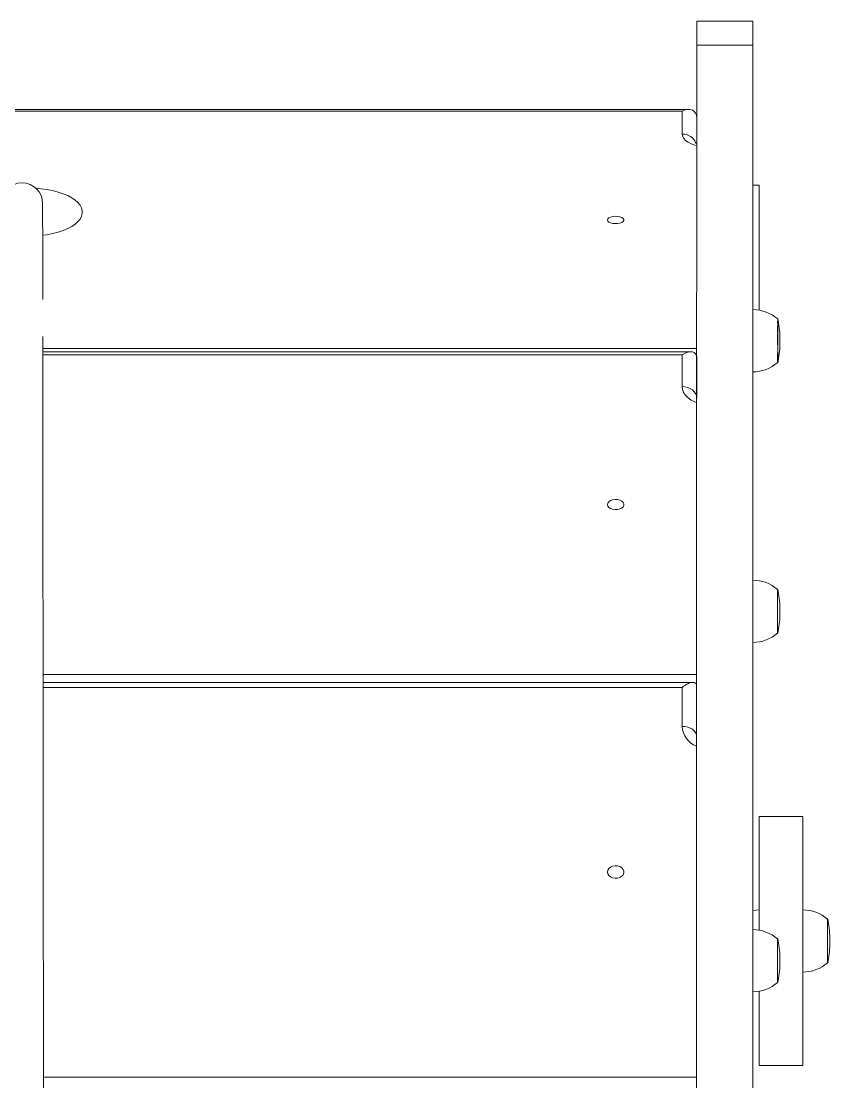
# Model space of a CAD drawing. Header units: millimetres. Extents: x -12977 to 11786, y -11805 to 10558.
# Drawn here: x -1108 to -719, y 6638 to 7149 of the extents above; entities that cross this region are included whole.
import ezdxf

# ---------------------------------------------------------------- set-up
doc = ezdxf.new("R2010")
doc.units = ezdxf.units.MM
doc.layers.add('DIKOM_ОБЪЕКТ', color=7, linetype='Continuous')

msp = doc.modelspace()

# ---------------------------------------------------------------- linework, layer by layer
at = {"layer": 'DIKOM_ОБЪЕКТ', "color": 7, "linetype": 'Continuous', "lineweight": 15}
for p, q in [((-756.045, 7148.759), (-783.046, 7148.759)), ((-783.049, 7137.217), (-756.049, 7137.217)), ((-786.933, 7106.219), (-1425.159, 7106.22)), ((-790.047, 7105.49), (-1422.047, 7105.49)), ((-790.048, 7094.372), (-790.047, 7105.49)), ((-783.046, 7102.332), (-783.047, 7089.899)), ((-783.046, 7102.332), (-783.045, 7090.688)), ((-756.048, 7088.153), (-756.057, 7019.672)), ((-756.048, 7082.322), (-756.056, 7011.172)), ((-756.049, 7084.094), (-756.048, 7084.094)), ((-756.048, 7084.094), (-756.048, 7074.242)), ((-756.048, 7082.322), (-756.048, 7070.677)), ((-756.048, 7074.242), (-756.048, 7074.242)), ((-756.056, 6999.528), (-756.048, 7070.677)), ((-756.038, 7069.815), (-753.012, 7069.815)), ((-756.037, 7069.814), (-753.012, 7069.814)), ((-753.012, 7069.814), (-753.013, 7009.545)), ((-753.012, 7069.815), (-753.012, 7069.814)), ((-753.012, 7069.815), (-753.012, 7009.545)), ((-756.056, 6993.697), (-756.048, 7062.178)), ((-756.049, 7062.178), (-756.048, 7062.178)), ((-756.056, 7011.172), (-756.056, 6999.528)), ((-756.057, 7007.608), (-756.057, 6997.755)), ((-756.037, 6879.477), (-756.037, 6998.776)), ((-783.065, 6991.161), (-1097.992, 6991.161)), ((-756.057, 6993.697), (-756.056, 6993.697)), ((-785.781, 6989.491), (-1097.991, 6989.491)), ((-790.06, 6988.031), (-1097.99, 6988.032)), ((-790.061, 6972.752), (-790.06, 6988.031)), ((-783.059, 6986.769), (-783.061, 6967.616)), ((-783.059, 6986.769), (-783.059, 6976.48)), ((-756.062, 6963.764), (-756.069, 6869.641)), ((-756.062, 6959.266), (-756.069, 6861.476)), ((-756.062, 6962.141), (-756.061, 6962.141)), ((-756.062, 6959.266), (-756.061, 6948.977)), ((-756.061, 6962.141), (-756.061, 6953.435)), ((-756.069, 6851.187), (-756.061, 6948.977)), ((-756.062, 6953.435), (-756.061, 6953.435)), ((-756.068, 6846.688), (-756.061, 6940.811)), ((-756.062, 6940.811), (-756.061, 6940.811)), ((-756.048, 6925.057), (-756.045, 6925.057)), ((-756.069, 6861.476), (-756.069, 6851.187)), ((-756.069, 6857.017), (-756.069, 6848.311)), ((-756.069, 6846.688), (-756.068, 6846.688)), ((-756.036, 6720.377), (-756.037, 6850.888)), ((-783.076, 6833.973), (-1097.85, 6833.972)), ((-784.793, 6830.253), (-1097.847, 6830.253)), ((-790.073, 6827.851), (-1097.845, 6827.851)), ((-790.073, 6808.998), (-790.073, 6827.851)), ((-756.074, 6797.589), (-756.08, 6681.456)), ((-756.074, 6798.465), (-756.073, 6791.241)), ((-756.074, 6798.465), (-756.074, 6798.465)), ((-756.074, 6794.597), (-756.08, 6673.939)), ((-756.074, 6794.597), (-756.073, 6786.059)), ((-756.073, 6791.241), (-756.073, 6791.241)), ((-756.08, 6665.402), (-756.073, 6786.059)), ((-756.079, 6662.41), (-756.073, 6778.543)), ((-756.073, 6778.543), (-756.073, 6778.543)), ((-732.004, 6765.651), (-753.004, 6765.651)), ((-756.052, 6686.445), (-756.051, 6686.445)), ((-756.08, 6673.939), (-756.08, 6665.402)), ((-756.08, 6668.758), (-756.08, 6661.534)), ((-756.08, 6662.411), (-756.079, 6662.41)), ((-753.004, 6645.651), (-732.004, 6645.651)), ((-783.085, 6640.005), (-1097.673, 6640.005))]:
    msp.add_line(p, q, dxfattribs=at)
at = {"layer": 'DIKOM_ОБЪЕКТ', "color": 7, "linetype": 'Continuous', "lineweight": 15, "flags": 128}
for points in [[(-783.049, 7137.217), (-783.048, 7139.884), (-783.048, 7142.21), (-783.048, 7144.191), (-783.047, 7145.819), (-783.047, 7147.094), (-783.047, 7148.01), (-783.046, 7148.565), (-783.046, 7148.759), (-783.046, 7148.759)], [(-756.049, 7137.217), (-756.049, 7139.884), (-756.048, 7142.21), (-756.048, 7144.19), (-756.048, 7145.819), (-756.047, 7147.093), (-756.046, 7148.009), (-756.046, 7148.565), (-756.045, 7148.759), (-756.045, 7148.591), (-756.044, 7148.061), (-756.044, 7147.17), (-756.044, 7145.922), (-756.043, 7144.318), (-756.042, 7142.363), (-756.042, 7140.061), (-756.042, 7137.418), (-756.041, 7134.44), (-756.041, 7131.134), (-756.041, 7127.51), (-756.041, 7123.574), (-756.04, 7119.337), (-756.039, 7114.809), (-756.039, 7110), (-756.039, 7104.924), (-756.039, 7099.591), (-756.039, 7094.014), (-756.038, 7088.207), (-756.038, 7082.185), (-756.038, 7075.961), (-756.037, 7069.551), (-756.038, 7062.97), (-756.037, 7056.234), (-756.037, 7049.359), (-756.037, 7042.362), (-756.037, 7035.259), (-756.037, 7028.069), (-756.037, 7020.808), (-756.037, 7013.493), (-756.036, 7006.143), (-756.037, 6998.776)], [(-783.086, 6621.791), (-783.085, 6640.216), (-783.084, 6658.442), (-783.084, 6676.464), (-783.083, 6694.276), (-783.082, 6711.873), (-783.081, 6729.252), (-783.081, 6746.408), (-783.08, 6763.336), (-783.079, 6780.032), (-783.078, 6796.49), (-783.077, 6812.708), (-783.077, 6828.681), (-783.075, 6844.404), (-783.075, 6859.873), (-783.073, 6875.085), (-783.072, 6890.035), (-783.071, 6904.719), (-783.07, 6919.134), (-783.069, 6933.276), (-783.068, 6947.14), (-783.067, 6960.724), (-783.066, 6974.024), (-783.065, 6987.036), (-783.064, 6999.757), (-783.063, 7012.183), (-783.062, 7024.312), (-783.061, 7036.14), (-783.059, 7047.663), (-783.059, 7058.879), (-783.058, 7069.786), (-783.056, 7080.379), (-783.055, 7090.656), (-783.054, 7100.615), (-783.052, 7110.254), (-783.052, 7119.568), (-783.05, 7128.556), (-783.049, 7137.217)], [(-756.086, 6621.791), (-756.086, 6640.217), (-756.085, 6658.443), (-756.084, 6676.464), (-756.083, 6694.276), (-756.082, 6711.874), (-756.082, 6729.253), (-756.081, 6746.408), (-756.08, 6763.336), (-756.079, 6780.031), (-756.078, 6796.491), (-756.077, 6812.708), (-756.076, 6828.681), (-756.076, 6844.404), (-756.074, 6859.873), (-756.074, 6875.085), (-756.073, 6890.035), (-756.072, 6904.719), (-756.07, 6919.134), (-756.07, 6933.276), (-756.068, 6947.141), (-756.067, 6960.724), (-756.066, 6974.024), (-756.065, 6987.036), (-756.064, 6999.757), (-756.063, 7012.183), (-756.062, 7024.312), (-756.061, 7036.139), (-756.06, 7047.663), (-756.058, 7058.879), (-756.057, 7069.785), (-756.056, 7080.379), (-756.055, 7090.656), (-756.054, 7100.616), (-756.053, 7110.254), (-756.051, 7119.568), (-756.05, 7128.557), (-756.049, 7137.217)], [(-783.097, 7088.743), (-783.866, 7088.976), (-785.655, 7089.656), (-787.184, 7090.452), (-788.413, 7091.344), (-789.314, 7092.311), (-789.864, 7093.329), (-790.048, 7094.372)], [(-756.048, 7088.153), (-756.048, 7088.779), (-756.048, 7089.071), (-756.048, 7089.018), (-756.048, 7088.622), (-756.048, 7087.898), (-756.048, 7086.874), (-756.048, 7085.59), (-756.048, 7084.094)], [(-756.048, 7074.242), (-756.048, 7072.592), (-756.047, 7070.852), (-756.048, 7069.088), (-756.047, 7067.369), (-756.048, 7065.76), (-756.048, 7064.323), (-756.048, 7063.114), (-756.048, 7062.178)], [(-1098.006, 7045.63), (-1096.036, 7045.91), (-1093.255, 7046.443), (-1090.633, 7047.117), (-1088.204, 7047.921), (-1086.001, 7048.845), (-1084.055, 7049.876), (-1082.391, 7051.001), (-1081.032, 7052.205), (-1079.996, 7053.469), (-1079.297, 7054.78), (-1078.946, 7056.117), (-1078.946, 7057.464), (-1079.297, 7058.801), (-1079.995, 7060.111), (-1081.031, 7061.377), (-1082.389, 7062.58), (-1084.053, 7063.705), (-1085.999, 7064.736), (-1088.202, 7065.661), (-1090.631, 7066.465), (-1093.253, 7067.138), (-1096.033, 7067.671), (-1098.934, 7068.057), (-1101.234, 7068.252)], [(-826.053, 7053.017), (-825.875, 7052.493), (-825.357, 7052.015), (-824.547, 7051.626), (-823.515, 7051.361), (-822.352, 7051.243), (-821.163, 7051.283), (-820.053, 7051.476), (-819.121, 7051.807), (-818.449, 7052.245), (-818.098, 7052.752), (-818.098, 7053.282), (-818.448, 7053.788), (-819.12, 7054.227), (-820.053, 7054.557), (-821.162, 7054.751), (-822.352, 7054.791), (-823.513, 7054.672), (-824.546, 7054.407), (-825.358, 7054.019), (-825.875, 7053.541), (-826.053, 7053.017)], [(-756.045, 7025.754), (-756.045, 7025.932), (-756.046, 7026.449), (-756.046, 7027.26), (-756.045, 7028.292), (-756.046, 7029.455), (-756.046, 7030.644), (-756.046, 7031.754), (-756.046, 7032.686), (-756.046, 7033.358), (-756.045, 7033.709), (-756.045, 7033.71), (-756.045, 7033.358), (-756.045, 7032.687), (-756.045, 7031.755), (-756.045, 7030.645), (-756.045, 7029.456), (-756.045, 7028.293), (-756.045, 7027.261), (-756.046, 7026.45), (-756.045, 7025.932), (-756.045, 7025.754)], [(-756.04, 7025.765), (-756.04, 7025.943), (-756.04, 7026.46), (-756.039, 7027.271), (-756.04, 7028.304), (-756.04, 7029.466), (-756.039, 7030.655), (-756.039, 7031.765), (-756.04, 7032.697), (-756.039, 7033.369), (-756.039, 7033.72), (-756.039, 7033.72), (-756.039, 7033.369), (-756.039, 7032.698), (-756.039, 7031.765), (-756.039, 7030.656), (-756.039, 7029.467), (-756.04, 7028.304), (-756.039, 7027.271), (-756.039, 7026.461), (-756.04, 7025.943), (-756.04, 7025.765)], [(-756.057, 7007.608), (-756.057, 7009.258), (-756.057, 7010.998), (-756.057, 7012.761), (-756.057, 7014.48), (-756.057, 7016.09), (-756.057, 7017.526), (-756.057, 7018.736), (-756.057, 7019.672)], [(-756.051, 7009.82), (-756.051, 7009.811), (-756.051, 7009.557), (-756.051, 7008.957), (-756.052, 7008.026), (-756.051, 7006.785), (-756.052, 7005.264), (-756.052, 7003.498), (-756.052, 7001.528), (-756.052, 6999.402), (-756.052, 6997.168), (-756.052, 6994.878), (-756.052, 6992.588), (-756.052, 6990.35), (-756.052, 6988.217), (-756.052, 6986.238), (-756.051, 6984.461), (-756.052, 6982.927), (-756.051, 6981.67), (-756.051, 6980.723), (-756.052, 6980.106), (-756.051, 6979.834), (-756.051, 6979.82)], [(-744.052, 6995.689), (-744.051, 6997.652), (-744.052, 6999.519), (-744.052, 7001.226), (-744.051, 7002.714), (-744.052, 7003.935), (-744.051, 7004.844), (-744.051, 7005.412), (-744.051, 7005.62), (-744.051, 7005.62)], [(-744.051, 6993.976), (-744.051, 6992.067), (-744.05, 6990.252), (-744.05, 6988.592), (-744.051, 6987.145), (-744.051, 6985.959), (-744.05, 6985.075), (-744.051, 6984.523), (-744.051, 6984.321), (-744.051, 6984.477), (-744.052, 6984.985), (-744.052, 6985.828), (-744.051, 6986.977), (-744.052, 6988.393), (-744.051, 6990.029), (-744.051, 6991.827), (-744.051, 6993.727), (-744.051, 6995.665), (-744.052, 6997.573), (-744.051, 6999.388), (-744.051, 7001.048), (-744.051, 7002.495), (-744.051, 7003.681), (-744.051, 7004.565), (-744.051, 7005.118), (-744.051, 7005.32), (-744.051, 7005.164), (-744.051, 7004.655), (-744.051, 7003.812), (-744.051, 7002.664), (-744.05, 7001.247), (-744.051, 6999.612), (-744.051, 6997.814), (-744.05, 6995.913), (-744.05, 6995.575)], [(-756.056, 6993.697), (-756.057, 6993.071), (-756.057, 6992.779), (-756.056, 6992.832), (-756.056, 6993.228), (-756.057, 6993.952), (-756.057, 6994.976), (-756.057, 6996.26), (-756.057, 6997.755)], [(-756.051, 6990.82), (-756.051, 6990.998), (-756.051, 6991.515), (-756.051, 6992.326), (-756.051, 6993.359), (-756.051, 6994.521), (-756.051, 6995.71), (-756.052, 6996.82), (-756.051, 6997.752), (-756.051, 6998.424), (-756.051, 6998.776), (-756.051, 6998.776), (-756.05, 6998.424), (-756.051, 6997.753), (-756.051, 6996.821), (-756.051, 6995.711), (-756.051, 6994.522), (-756.051, 6993.359), (-756.05, 6992.326), (-756.051, 6991.515), (-756.051, 6990.998), (-756.051, 6990.82)], [(-744.051, 6984.02), (-744.051, 6984.181), (-744.051, 6984.704), (-744.051, 6985.571), (-744.052, 6986.753), (-744.052, 6988.21), (-744.051, 6989.891), (-744.051, 6991.741), (-744.052, 6993.696), (-744.052, 6995.689)], [(-742.998, 6993.346), (-742.999, 6993.458), (-742.998, 6993.777), (-742.998, 6994.256), (-742.998, 6994.82), (-742.998, 6995.385), (-742.999, 6995.863), (-742.998, 6996.182), (-742.998, 6996.295)], [(-742.998, 6993.346), (-742.999, 6993.458), (-742.998, 6993.777), (-742.998, 6994.256), (-742.998, 6994.82), (-742.998, 6995.385), (-742.999, 6995.863), (-742.998, 6996.182), (-742.998, 6996.295)], [(-783.061, 6967.211), (-783.196, 6968.292), (-783.594, 6969.331), (-784.241, 6970.289), (-785.112, 6971.129), (-786.172, 6971.818), (-787.383, 6972.33), (-788.695, 6972.645), (-790.061, 6972.752)], [(-783.109, 6965.015), (-783.878, 6965.335), (-785.668, 6966.269), (-787.197, 6967.363), (-788.427, 6968.59), (-789.328, 6969.919), (-789.877, 6971.318), (-790.061, 6972.752)], [(-756.062, 6963.764), (-756.062, 6964.701), (-756.062, 6965.327), (-756.062, 6965.62), (-756.062, 6965.567), (-756.062, 6965.172), (-756.061, 6964.449), (-756.062, 6963.426), (-756.061, 6962.141)], [(-756.061, 6953.435), (-756.061, 6951.94), (-756.061, 6950.291), (-756.061, 6948.55), (-756.061, 6946.787), (-756.061, 6945.067), (-756.061, 6943.459), (-756.061, 6942.021), (-756.061, 6940.811)], [(-756.047, 6908.332), (-756.047, 6910.884), (-756.048, 6913.544), (-756.047, 6916.263), (-756.048, 6918.99), (-756.047, 6921.674), (-756.047, 6924.265), (-756.047, 6926.715), (-756.047, 6928.979), (-756.047, 6931.013), (-756.047, 6932.781), (-756.047, 6934.25), (-756.047, 6935.391), (-756.047, 6936.184), (-756.046, 6936.614), (-756.046, 6936.673), (-756.046, 6936.36), (-756.046, 6935.68), (-756.046, 6934.647), (-756.046, 6933.279), (-756.046, 6931.603), (-756.045, 6929.648), (-756.045, 6927.453), (-756.045, 6925.057)], [(-756.045, 6925.057), (-756.045, 6917.87), (-756.044, 6910.55), (-756.044, 6903.111), (-756.045, 6895.569), (-756.045, 6887.939), (-756.044, 6880.237), (-756.044, 6879.465)], [(-826.066, 6915.911), (-825.888, 6915.191), (-825.371, 6914.534), (-824.56, 6914), (-823.528, 6913.636), (-822.365, 6913.473), (-821.176, 6913.528), (-820.066, 6913.794), (-819.134, 6914.248), (-818.462, 6914.851), (-818.111, 6915.547), (-818.111, 6916.276), (-818.462, 6916.972), (-819.134, 6917.574), (-820.065, 6918.028), (-821.176, 6918.295), (-822.364, 6918.349), (-823.527, 6918.187), (-824.559, 6917.822), (-825.371, 6917.289), (-825.888, 6916.632), (-826.066, 6915.911)], [(-756.047, 6908.332), (-756.047, 6901.96), (-756.047, 6895.454), (-756.047, 6888.831), (-756.047, 6882.11), (-756.047, 6879.483)], [(-756.06, 6879.525), (-756.059, 6881.206), (-756.059, 6884.542), (-756.06, 6887.654), (-756.059, 6890.521), (-756.059, 6893.122), (-756.058, 6895.44), (-756.058, 6897.458), (-756.058, 6899.162), (-756.058, 6900.539), (-756.058, 6901.581), (-756.057, 6902.28), (-756.057, 6902.631), (-756.057, 6902.631), (-756.057, 6902.281), (-756.056, 6901.583), (-756.056, 6900.542), (-756.056, 6899.166), (-756.056, 6897.463), (-756.055, 6895.446), (-756.055, 6893.129), (-756.055, 6890.528), (-756.055, 6887.662), (-756.055, 6884.55), (-756.055, 6881.215), (-756.055, 6879.532)], [(-756.063, 6879.477), (-756.063, 6879.433), (-756.064, 6879.081), (-756.064, 6878.387), (-756.064, 6877.366), (-756.064, 6876.044), (-756.064, 6874.45), (-756.065, 6872.623), (-756.065, 6870.605), (-756.064, 6868.443), (-756.064, 6866.189), (-756.064, 6863.894), (-756.064, 6861.613), (-756.064, 6859.398), (-756.065, 6857.304), (-756.064, 6855.376), (-756.064, 6853.663), (-756.064, 6852.203), (-756.064, 6851.031), (-756.064, 6850.174), (-756.063, 6849.651), (-756.064, 6849.477)], [(-744.064, 6866.527), (-744.064, 6868.44), (-744.064, 6870.219), (-744.064, 6871.802), (-744.064, 6873.136), (-744.063, 6874.174), (-744.064, 6874.883), (-744.063, 6875.237), (-744.063, 6875.277)], [(-744.062, 6862.484), (-744.063, 6860.624), (-744.063, 6858.895), (-744.063, 6857.356), (-744.063, 6856.059), (-744.063, 6855.049), (-744.063, 6854.361), (-744.063, 6854.016), (-744.064, 6854.028), (-744.064, 6854.396), (-744.063, 6855.107), (-744.064, 6856.137), (-744.064, 6857.452), (-744.064, 6859.005), (-744.064, 6860.744), (-744.064, 6862.611), (-744.064, 6864.542), (-744.064, 6866.47), (-744.064, 6868.331), (-744.064, 6870.06), (-744.064, 6871.599), (-744.064, 6872.895), (-744.064, 6873.905), (-744.064, 6874.594), (-744.064, 6874.938), (-744.063, 6874.926), (-744.063, 6874.558), (-744.063, 6873.847), (-744.063, 6872.817), (-744.063, 6871.503), (-744.063, 6869.95), (-744.063, 6868.21), (-744.063, 6866.343), (-744.063, 6865.226)], [(-756.069, 6857.017), (-756.07, 6858.513), (-756.069, 6860.162), (-756.07, 6861.902), (-756.07, 6863.665), (-756.07, 6865.385), (-756.069, 6866.994), (-756.07, 6868.431), (-756.069, 6869.641)], [(-756.064, 6860.477), (-756.063, 6860.655), (-756.063, 6861.172), (-756.063, 6861.983), (-756.064, 6863.015), (-756.063, 6864.178), (-756.064, 6865.367), (-756.064, 6866.477), (-756.063, 6867.409), (-756.064, 6868.081), (-756.064, 6868.433), (-756.064, 6868.433), (-756.064, 6868.082), (-756.063, 6867.41), (-756.064, 6866.478), (-756.063, 6865.368), (-756.063, 6864.179), (-756.063, 6863.016), (-756.064, 6861.984), (-756.063, 6861.172), (-756.063, 6860.655), (-756.064, 6860.477)], [(-744.064, 6853.677), (-744.063, 6853.73), (-744.064, 6854.108), (-744.064, 6854.839), (-744.064, 6855.899), (-744.064, 6857.251), (-744.064, 6858.848), (-744.064, 6860.638), (-744.064, 6862.558), (-744.064, 6864.544), (-744.064, 6866.527)], [(-743.011, 6863.003), (-743.011, 6863.115), (-743.011, 6863.434), (-743.011, 6863.913), (-743.011, 6864.477), (-743.011, 6865.041), (-743.011, 6865.52), (-743.01, 6865.84), (-743.011, 6865.952)], [(-743.011, 6863.003), (-743.011, 6863.115), (-743.011, 6863.434), (-743.011, 6863.913), (-743.011, 6864.477), (-743.011, 6865.042), (-743.011, 6865.52), (-743.01, 6865.84), (-743.011, 6865.952)], [(-756.068, 6846.688), (-756.068, 6845.752), (-756.069, 6845.126), (-756.068, 6844.832), (-756.069, 6844.885), (-756.069, 6845.28), (-756.069, 6846.004), (-756.069, 6847.027), (-756.069, 6848.311)], [(-756.057, 6802.675), (-756.057, 6802.85), (-756.057, 6803.374), (-756.058, 6804.245), (-756.058, 6805.454), (-756.058, 6806.995), (-756.059, 6808.857), (-756.059, 6811.026), (-756.059, 6813.487), (-756.059, 6816.223), (-756.06, 6819.215), (-756.059, 6822.441), (-756.06, 6825.879), (-756.059, 6829.505), (-756.06, 6833.294), (-756.06, 6837.219), (-756.06, 6841.252), (-756.06, 6845.365), (-756.06, 6849.53), (-756.06, 6850.889)], [(-756.054, 6850.88), (-756.054, 6849.541), (-756.054, 6845.376), (-756.055, 6841.263), (-756.054, 6837.229), (-756.054, 6833.304), (-756.055, 6829.515), (-756.054, 6825.888), (-756.054, 6822.449), (-756.055, 6819.223), (-756.055, 6816.23), (-756.056, 6813.494), (-756.055, 6811.032), (-756.056, 6808.862), (-756.056, 6807), (-756.056, 6805.458), (-756.057, 6804.247), (-756.056, 6803.376), (-756.057, 6802.851), (-756.057, 6802.675)], [(-756.046, 6850.884), (-756.047, 6847.68), (-756.047, 6840.759), (-756.046, 6833.871), (-756.047, 6827.034), (-756.047, 6820.266), (-756.047, 6813.587), (-756.047, 6807.013), (-756.047, 6800.563), (-756.047, 6794.256), (-756.047, 6788.106), (-756.048, 6782.132), (-756.048, 6776.349), (-756.049, 6770.774), (-756.048, 6765.42), (-756.049, 6760.304), (-756.049, 6755.438), (-756.05, 6750.836), (-756.05, 6746.511), (-756.05, 6742.474), (-756.05, 6738.735), (-756.051, 6735.307), (-756.052, 6732.196), (-756.052, 6729.413), (-756.052, 6726.964), (-756.053, 6724.857)], [(-756.044, 6850.889), (-756.044, 6849.024), (-756.044, 6841.199), (-756.044, 6833.398), (-756.044, 6825.637), (-756.044, 6817.931), (-756.044, 6810.296), (-756.045, 6802.747), (-756.045, 6795.301), (-756.045, 6787.973), (-756.045, 6780.776), (-756.045, 6773.727), (-756.046, 6766.84), (-756.046, 6760.128), (-756.046, 6753.606), (-756.047, 6747.286), (-756.047, 6741.183), (-756.047, 6735.307), (-756.048, 6729.672), (-756.047, 6724.288), (-756.048, 6720.375)], [(-783.073, 6804.401), (-783.207, 6805.297), (-783.606, 6806.16), (-784.253, 6806.955), (-785.123, 6807.651), (-786.184, 6808.223), (-787.394, 6808.648), (-788.708, 6808.91), (-790.073, 6808.998)], [(-756.074, 6797.589), (-756.074, 6798.8), (-756.074, 6799.736), (-756.074, 6800.363), (-756.074, 6800.657), (-756.074, 6800.605), (-756.074, 6800.21), (-756.073, 6799.488), (-756.074, 6798.465)], [(-756.073, 6791.241), (-756.073, 6789.958), (-756.073, 6788.463), (-756.072, 6786.813), (-756.073, 6785.073), (-756.072, 6783.31), (-756.073, 6781.59), (-756.073, 6779.981), (-756.073, 6778.543)], [(-753.004, 6765.651), (-753.004, 6765.562), (-753.004, 6765.137), (-753.005, 6764.363), (-753.005, 6763.244), (-753.005, 6761.788)], [(-732.005, 6761.788), (-732.006, 6760.001), (-732.006, 6757.896), (-732.006, 6755.484), (-732.006, 6752.78), (-732.006, 6749.8), (-732.006, 6746.56), (-732.007, 6743.08), (-732.006, 6739.38), (-732.007, 6735.483), (-732.007, 6731.41), (-732.007, 6727.186), (-732.007, 6722.836), (-732.008, 6718.385), (-732.007, 6713.86), (-732.007, 6709.286), (-732.008, 6704.691), (-732.007, 6700.101), (-732.007, 6695.544), (-732.007, 6691.046), (-732.007, 6686.635), (-732.007, 6682.334), (-732.007, 6678.17), (-732.007, 6674.168), (-732.007, 6670.351), (-732.006, 6666.74), (-732.007, 6663.359), (-732.007, 6660.225), (-732.006, 6657.357), (-732.005, 6654.773), (-732.006, 6652.488), (-732.005, 6650.515), (-732.005, 6648.865), (-732.004, 6647.549), (-732.005, 6646.573), (-732.004, 6645.944), (-732.004, 6645.666), (-732.004, 6645.739), (-732.004, 6646.165), (-732.003, 6646.939), (-732.003, 6648.058), (-732.002, 6649.514), (-732.002, 6651.3), (-732.002, 6653.406), (-732.002, 6655.817), (-732.002, 6658.522), (-732.001, 6661.502), (-732.001, 6664.743), (-732.001, 6668.222), (-732, 6671.922), (-732.001, 6675.82), (-732.001, 6679.892), (-732, 6684.115), (-732, 6688.466), (-732, 6692.916), (-732, 6697.442), (-732, 6702.016), (-732, 6706.611), (-732, 6711.201), (-732.001, 6715.758), (-732.001, 6720.256), (-732, 6724.667), (-732.001, 6728.968), (-732.001, 6733.132), (-732.001, 6737.134), (-732.001, 6740.951), (-732.001, 6744.562), (-732.001, 6747.944), (-732.001, 6751.077), (-732.002, 6753.945), (-732.002, 6756.529), (-732.002, 6758.814), (-732.002, 6760.787), (-732.003, 6762.437), (-732.002, 6763.753), (-732.003, 6764.729), (-732.003, 6765.357), (-732.003, 6765.636), (-732.004, 6765.562), (-732.004, 6765.137), (-732.005, 6764.363), (-732.005, 6763.244), (-732.005, 6761.788)], [(-753.005, 6761.788), (-753.005, 6760.001), (-753.006, 6757.896), (-753.006, 6755.484), (-753.006, 6752.78), (-753.007, 6749.8), (-753.006, 6746.56), (-753.007, 6743.08), (-753.006, 6739.38), (-753.007, 6735.483), (-753.007, 6731.41), (-753.007, 6727.186), (-753.007, 6722.836), (-753.008, 6718.385), (-753.007, 6713.86), (-753.007, 6710.734)], [(-826.077, 6738.866), (-825.9, 6737.977), (-825.382, 6737.166), (-824.571, 6736.507), (-823.539, 6736.058), (-822.377, 6735.858), (-821.187, 6735.925), (-820.077, 6736.253), (-819.145, 6736.814), (-818.473, 6737.557), (-818.121, 6738.416), (-818.122, 6739.315), (-818.473, 6740.174), (-819.145, 6740.918), (-820.077, 6741.478), (-821.186, 6741.806), (-822.376, 6741.873), (-823.538, 6741.674), (-824.571, 6741.224), (-825.382, 6740.565), (-825.899, 6739.755), (-826.077, 6738.866)], [(-756.053, 6711.169), (-756.053, 6712.168), (-756.053, 6714.682), (-756.053, 6717.028), (-756.053, 6719.162), (-756.053, 6721.044), (-756.052, 6722.639), (-756.053, 6723.918), (-756.053, 6724.857)], [(-753.004, 6720.651), (-754.636, 6720.566), (-756.078, 6720.369)], [(-732.004, 6720.651), (-732.004, 6720.549), (-732.004, 6720.107), (-732.004, 6719.326), (-732.005, 6718.225), (-732.004, 6716.829), (-732.005, 6715.171), (-732.005, 6713.29), (-732.005, 6711.23), (-732.005, 6709.039)], [(-720.003, 6694.851), (-720.004, 6694.95), (-720.004, 6695.4), (-720.004, 6696.199), (-720.004, 6697.32), (-720.004, 6698.725), (-720.004, 6700.365), (-720.005, 6702.186), (-720.004, 6704.125), (-720.004, 6706.116), (-720.004, 6708.09), (-720.004, 6709.982), (-720.004, 6711.726), (-720.004, 6713.263), (-720.004, 6714.541), (-720.004, 6715.517), (-720.004, 6716.156), (-720.004, 6716.438), (-720.004, 6716.451)], [(-720.005, 6708.023), (-720.004, 6709.862), (-720.004, 6711.557), (-720.004, 6713.052), (-720.004, 6714.295), (-720.004, 6715.243), (-720.004, 6715.864), (-720.004, 6716.138), (-720.003, 6716.055), (-720.004, 6715.617), (-720.003, 6714.84), (-720.004, 6713.75), (-720.004, 6712.385), (-720.003, 6710.789), (-720.003, 6709.019), (-720.003, 6707.135), (-720.003, 6706.522)], [(-756.074, 6711.169), (-756.074, 6711.137), (-756.074, 6710.812), (-756.074, 6710.144), (-756.075, 6709.148), (-756.075, 6707.849), (-756.075, 6706.275), (-756.075, 6704.465), (-756.075, 6702.46), (-756.075, 6700.307), (-756.075, 6698.058), (-756.075, 6695.764), (-756.075, 6693.48), (-756.075, 6691.259), (-756.075, 6689.153), (-756.075, 6687.211), (-756.075, 6685.48), (-756.074, 6683.998), (-756.074, 6682.802), (-756.074, 6681.92), (-756.074, 6681.372), (-756.074, 6681.17), (-756.074, 6681.169)], [(-732.005, 6709.039), (-732.005, 6706.769), (-732.005, 6704.472), (-732.004, 6702.203), (-732.005, 6700.015), (-732.005, 6697.959), (-732.005, 6696.084), (-732.005, 6694.432), (-732.005, 6693.044), (-732.004, 6691.951), (-732.004, 6691.179), (-732.004, 6690.747), (-732.004, 6690.651)], [(-732.004, 6709.393), (-732.004, 6708.811), (-732.004, 6707.948), (-732.004, 6706.881), (-732.004, 6705.704), (-732.004, 6704.522), (-732.004, 6703.442), (-732.004, 6702.557), (-732.004, 6701.947), (-732.004, 6701.666), (-732.003, 6701.74), (-732.004, 6702.161), (-732.003, 6702.892), (-732.004, 6703.868), (-732.004, 6705.003), (-732.004, 6706.195), (-732.004, 6707.339), (-732.004, 6708.333), (-732.004, 6709.088), (-732.004, 6709.538), (-732.004, 6709.643), (-732.004, 6709.393)], [(-744.074, 6695.052), (-744.074, 6697.045), (-744.075, 6699.008), (-744.075, 6700.874), (-744.074, 6702.58), (-744.074, 6704.068), (-744.074, 6705.287), (-744.074, 6706.195), (-744.074, 6706.762), (-744.074, 6706.968), (-744.074, 6706.969)], [(-744.073, 6695.417), (-744.073, 6695.317), (-744.074, 6693.409), (-744.074, 6691.594), (-744.074, 6689.935), (-744.074, 6688.489), (-744.073, 6687.304), (-744.074, 6686.421), (-744.074, 6685.87), (-744.074, 6685.669), (-744.074, 6685.826), (-744.074, 6686.336), (-744.074, 6687.18), (-744.074, 6688.33), (-744.074, 6689.747), (-744.075, 6691.383), (-744.075, 6693.182), (-744.075, 6695.083), (-744.075, 6697.021), (-744.075, 6698.929), (-744.074, 6700.743), (-744.075, 6702.402), (-744.074, 6703.848), (-744.075, 6705.034), (-744.074, 6705.916), (-744.074, 6706.468), (-744.074, 6706.668), (-744.074, 6706.511), (-744.074, 6706.002), (-744.074, 6705.157), (-744.074, 6704.007), (-744.074, 6702.59), (-744.074, 6700.954), (-744.074, 6699.155), (-744.073, 6697.254), (-744.073, 6697.254)], [(-720.003, 6705.771), (-720.003, 6705.199), (-720.003, 6703.28), (-720.003, 6701.44), (-720.003, 6699.745), (-720.003, 6698.25), (-720.004, 6697.008), (-720.004, 6696.059), (-720.004, 6695.438), (-720.003, 6695.163), (-720.004, 6695.247), (-720.004, 6695.685), (-720.004, 6696.462), (-720.004, 6697.552), (-720.004, 6698.917), (-720.004, 6700.512), (-720.004, 6702.282), (-720.004, 6704.167), (-720.004, 6706.103), (-720.005, 6708.023)], [(-718.951, 6704.176), (-718.951, 6704.289), (-718.951, 6704.608), (-718.951, 6705.087), (-718.951, 6705.651), (-718.951, 6706.215), (-718.951, 6706.694), (-718.951, 6707.013), (-718.951, 6707.126)], [(-718.951, 6704.176), (-718.951, 6704.289), (-718.951, 6704.608), (-718.951, 6705.087), (-718.951, 6705.651), (-718.951, 6706.215), (-718.951, 6706.694), (-718.951, 6707.013), (-718.951, 6707.126)], [(-756.074, 6692.168), (-756.074, 6692.346), (-756.074, 6692.864), (-756.074, 6693.674), (-756.074, 6694.707), (-756.074, 6695.869), (-756.074, 6697.058), (-756.074, 6698.168), (-756.074, 6699.101), (-756.074, 6699.772), (-756.074, 6700.124), (-756.074, 6700.124), (-756.074, 6699.773), (-756.074, 6699.101), (-756.074, 6698.169), (-756.074, 6697.059), (-756.074, 6695.87), (-756.074, 6694.707), (-756.074, 6693.675), (-756.074, 6692.864), (-756.074, 6692.347), (-756.074, 6692.168)], [(-744.074, 6685.369), (-744.074, 6685.531), (-744.074, 6686.055), (-744.075, 6686.924), (-744.075, 6688.106), (-744.074, 6689.564), (-744.074, 6691.247), (-744.075, 6693.097), (-744.074, 6695.052)], [(-743.021, 6694.694), (-743.021, 6694.806), (-743.022, 6695.126), (-743.022, 6695.604), (-743.022, 6696.169), (-743.022, 6696.733), (-743.021, 6697.211), (-743.022, 6697.531), (-743.022, 6697.643)], [(-743.021, 6694.694), (-743.021, 6694.806), (-743.022, 6695.126), (-743.022, 6695.604), (-743.022, 6696.169), (-743.021, 6696.733), (-743.021, 6697.211), (-743.022, 6697.531), (-743.022, 6697.643)], [(-756.051, 6690.928), (-756.051, 6688.8), (-756.051, 6686.445)], [(-756.037, 6690.926), (-756.037, 6690.24), (-756.037, 6684.529), (-756.037, 6678.948), (-756.037, 6673.517), (-756.037, 6668.255), (-756.038, 6663.182), (-756.038, 6658.316), (-756.038, 6653.675), (-756.038, 6649.277), (-756.038, 6645.136), (-756.039, 6641.268), (-756.039, 6637.688), (-756.039, 6634.407), (-756.039, 6631.439), (-756.04, 6628.794), (-756.04, 6626.482), (-756.041, 6624.511), (-756.041, 6622.888), (-756.042, 6621.62), (-756.042, 6620.71), (-756.042, 6620.162), (-756.043, 6619.98)], [(-756.08, 6668.758), (-756.08, 6670.042), (-756.08, 6671.537), (-756.081, 6673.186), (-756.08, 6674.926), (-756.08, 6676.689), (-756.08, 6678.409), (-756.08, 6680.019), (-756.08, 6681.456)], [(-753.007, 6681.449), (-753.007, 6678.171), (-753.007, 6674.168), (-753.007, 6670.351), (-753.006, 6666.74), (-753.007, 6663.359), (-753.006, 6660.224), (-753.006, 6657.357), (-753.005, 6654.773), (-753.006, 6652.488), (-753.005, 6650.515), (-753.005, 6648.865), (-753.004, 6647.549), (-753.005, 6646.573), (-753.004, 6645.944), (-753.003, 6645.666), (-753.004, 6645.651)], [(-756.079, 6662.41), (-756.079, 6661.2), (-756.079, 6660.263), (-756.079, 6659.636), (-756.079, 6659.343), (-756.079, 6659.394), (-756.08, 6659.789), (-756.08, 6660.511), (-756.08, 6661.534)]]:
    msp.add_lwpolyline(points, dxfattribs=at)
at = {"layer": 'DIKOM_ОБЪЕКТ', "color": 7, "linetype": 'Continuous', "lineweight": 15}
for centre, radius, start, end in [((-789.856, 7087.378), 6.997, 23.41516, 91.57274), ((-1107.954, 7060.981), 9.9, 0.01632, 179.9932), ((-756.211, 6991.143), 18.677, 49.37884, 89.50907), ((-784.834, 6996.295), 41.836, 0.00345, 12.87962), ((-784.834, 6993.346), 41.836, 347.12038, 0.00345), ((-756.211, 6998.497), 18.677, 270.49093, 310.62116), ((-756.223, 6860.8), 18.677, 49.37884, 89.50907), ((-784.846, 6865.952), 41.836, 0.00345, 12.87962), ((-784.846, 6863.003), 41.836, 347.12038, 0.00345), ((-756.223, 6868.154), 18.677, 270.49093, 310.62116), ((-779.102, 6809.683), 10.993, 183.57437, 248.55914), ((-732.164, 6701.974), 18.677, 49.37884, 89.50907), ((-760.787, 6707.126), 41.836, 0.00345, 12.87962), ((-756.234, 6692.492), 18.677, 49.37884, 89.50907), ((-784.857, 6697.643), 41.836, 0.00345, 12.87962), ((-760.787, 6704.176), 41.836, 347.12038, 0.00345), ((-784.857, 6694.694), 41.836, 347.12038, 0.00345), ((-732.164, 6709.328), 18.677, 270.49093, 310.62116), ((-756.234, 6699.845), 18.677, 270.49093, 310.62116), ((-625.197, 6685.972), 130.855, 179.79286, 180.14063)]:
    msp.add_arc(centre, radius, start, end, dxfattribs=at)
for centre, major_axis, ratio, start_param, end_param in [((-790.046, 7099.22), (5.95, 5.949), 0.6200064, 5.728266, 7.2990623), ((-790.06, 6982.491), (6.283, 6.283), 0.4912665, 5.8266165, 7.3974128), ((-790.072, 6823.253), (6.556, 6.555), 0.3744311, 5.924976, 7.4957724)]:
    msp.add_ellipse(centre, major_axis=major_axis, ratio=ratio, start_param=start_param, end_param=end_param, dxfattribs=at)
for points, knots in [([(-783.055, 7089.904), (-783.215, 7089.983), (-783.565, 7090.157), (-783.792, 7090.333), (-783.785, 7090.326), (-783.782, 7090.324)], [0, 0, 0, 0, 0.3361488, 0.7362375, 1, 1, 1, 1]), ([(-1098.013, 7014.635), (-1098.016, 7018.133), (-1098.022, 7025.485), (-1098.032, 7036.767), (-1098.044, 7048.715), (-1098.05, 7056.838), (-1098.054, 7060.989)], [0, 0, 0, 0, 0.2240285, 0.4708607, 0.7295329, 1, 1, 1, 1]), ([(-1097.065, 5984.224), (-1097.068, 5988.538), (-1097.076, 5997.414), (-1097.089, 6011.132), (-1097.102, 6025.383), (-1097.114, 6040.054), (-1097.128, 6055.247), (-1097.142, 6071.084), (-1097.155, 6085.945), (-1097.167, 6099.754), (-1097.179, 6112.344), (-1097.19, 6125.545), (-1097.204, 6139.433), (-1097.217, 6153.802), (-1097.23, 6168.664), (-1097.244, 6184.045), (-1097.26, 6200.226), (-1097.275, 6217.089), (-1097.291, 6234.436), (-1097.309, 6252.158), (-1097.324, 6270.157), (-1097.343, 6288.449), (-1097.362, 6309.585), (-1097.385, 6333.567), (-1097.412, 6360.293), (-1097.435, 6386.915), (-1097.461, 6413.257), (-1097.484, 6437.353), (-1097.505, 6459.134), (-1097.523, 6478.648), (-1097.541, 6497.692), (-1097.558, 6516.292), (-1097.575, 6534.47), (-1097.592, 6553.308), (-1097.611, 6572.742), (-1097.628, 6592.729), (-1097.647, 6612.29), (-1097.668, 6634.231), (-1097.689, 6658.416), (-1097.713, 6684.787), (-1097.739, 6710.867), (-1097.761, 6736.702), (-1097.786, 6763.801), (-1097.812, 6792.021), (-1097.839, 6821.145), (-1097.862, 6845.571), (-1097.878, 6865.382), (-1097.894, 6880.695), (-1097.905, 6895.127), (-1097.916, 6905.974), (-1097.923, 6913.616), (-1097.927, 6918.362), (-1097.931, 6923.192), (-1097.936, 6928.315), (-1097.941, 6933.911), (-1097.946, 6939.869), (-1097.952, 6946.162), (-1097.958, 6952.76), (-1097.964, 6959.765), (-1097.971, 6967.166), (-1097.977, 6975.283), (-1097.986, 6984.13), (-1097.992, 6991.484), (-1097.996, 6995.759), (-1097.997, 6996.871)], [0, 0, 0, 0, 0.0197174, 0.0405782, 0.0614409, 0.0823214, 0.103239, 0.1242282, 0.1453175, 0.1600146, 0.174698, 0.1893412, 0.2039267, 0.2184513, 0.2320714, 0.2456731, 0.2592919, 0.2729529, 0.2866657, 0.3001853, 0.3137474, 0.3273364, 0.3409288, 0.3603133, 0.3796497, 0.3989217, 0.4181158, 0.4372281, 0.4523143, 0.4673857, 0.4824679, 0.4975793, 0.5127292, 0.5279083, 0.5458372, 0.5638066, 0.5818084, 0.5998382, 0.6256344, 0.6514191, 0.6771255, 0.7027725, 0.7283772, 0.7587472, 0.7890803, 0.8193986, 0.8371835, 0.8544027, 0.8709864, 0.886943, 0.8927402, 0.8984507, 0.9041446, 0.9103975, 0.9173376, 0.924966, 0.9327902, 0.9412282, 0.9502815, 0.9599513, 0.9702384, 0.9824504, 0.9954344, 1, 1, 1, 1])]:
    msp.add_open_spline(points, degree=3, knots=knots, dxfattribs=at)

doc.saveas('drawing.dxf')
